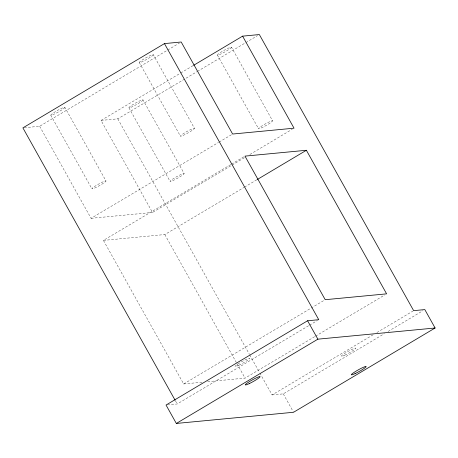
<?xml version="1.0" encoding="UTF-8"?>
<svg xmlns="http://www.w3.org/2000/svg" width="458" height="458" viewBox="0 0 458 458"><rect width="100%" height="100%" fill="white"/><g stroke="black" fill="none" stroke-linecap="round" stroke-linejoin="round"><path stroke-width="0.34" stroke-dasharray="2.29 1.72" d="M24.297 127.742L39.646 126.276L167.101 50.397M167.714 50.031L179.359 43.104M244.4 157.735L152.485 212.455L101.046 120.425L180.097 73.366M180.71 72.999L192.961 65.706M101.046 120.425L117.792 118.828L196.843 71.769M197.455 71.402L245.248 42.949M245.86 42.583L257.505 35.65M39.646 126.276L91.079 218.311L218.535 142.432M219.147 142.066L232.017 134.406M202.018 382.218L183.664 383.97L103.428 240.398L230.884 164.519M231.496 164.153L244.36 156.493M249.913 154.455L292.193 129.282M103.428 240.398L164.828 234.548L243.874 187.482M244.486 187.122L257.356 179.462M183.664 383.97L324.602 300.064M167.439 404.901L177.206 403.973L308.95 325.541M309.562 325.174L317.531 320.428M207.663 381.68L245.064 378.119L314.921 336.527M315.533 336.166L384.777 294.941M259.881 373.064L272.098 394.928L373.207 334.735M376.882 332.542L413.036 311.022M272.098 394.928L283.262 393.863L384.371 333.67M388.046 331.483L422.974 310.684M91.079 218.311L152.485 212.455M231.473 47.237A8.061 0.887 -29.2 0 1 221.174 53.844A8.061 0.887 -29.2 0 1 220.641 52.389A8.061 0.887 -29.2 0 1 231.473 47.237L272.619 120.866A8.061 0.887 -29.2 0 1 262.325 127.473A8.061 0.887 -29.2 0 1 261.787 126.013A8.061 0.887 -29.2 0 1 272.619 120.866M217.384 55.075L258.535 128.704M153.333 54.748A8.061 0.887 -29.2 0 1 142.644 61.475A8.061 0.887 -29.2 0 1 142.867 59.597A8.061 0.887 -29.2 0 1 153.333 54.748L194.478 128.372A8.061 0.887 -29.2 0 1 183.795 135.099A8.061 0.887 -29.2 0 1 184.019 133.221A8.061 0.887 -29.2 0 1 194.478 128.372M139.232 62.465L180.383 136.089M143.005 99.907A8.061 0.887 -29.2 0 1 132.706 106.514A8.061 0.887 -29.2 0 1 132.173 105.059A8.061 0.887 -29.2 0 1 143.005 99.907L184.15 173.53A8.061 0.887 -29.2 0 1 173.857 180.137A8.061 0.887 -29.2 0 1 173.319 178.683A8.061 0.887 -29.2 0 1 184.15 173.53M128.916 107.745L170.067 181.368M283.262 393.863L293.206 411.656M117.792 118.828L249.41 354.326M249.759 354.95L259.531 372.44M164.828 234.548L236.694 363.137M237.044 363.761L245.064 378.119M64.859 107.355A8.061 0.887 -29.2 0 1 54.559 113.962A8.061 0.887 -29.2 0 1 54.027 112.508A8.061 0.887 -29.2 0 1 64.859 107.355L106.004 180.984A8.061 0.887 -29.2 0 1 95.705 187.585A8.061 0.887 -29.2 0 1 95.172 186.131A8.061 0.887 -29.2 0 1 106.004 180.984M50.769 115.193L91.921 188.822M175.46 400.847L177.206 403.973M238.973 365.198A8.484 0.933 -29.2 0 0 249.81 358.242A8.484 0.933 -29.2 0 0 238.412 363.663A8.484 0.933 -29.2 0 0 238.973 365.198M344.851 355.173A8.484 0.933 -29.2 0 0 355.877 348.16A8.484 0.933 -29.2 0 0 344.645 353.444A8.484 0.933 -29.2 0 0 344.851 355.173"/><path stroke-width="0.69" d="M193.574 65.339L242.597 36.153L294.03 128.188L232.63 134.039L181.196 42.004L164.451 43.602L22.9 127.874L175.111 400.223M257.356 179.462L306.379 150.276L386.615 293.847L325.214 299.698L244.973 156.126L306.379 150.276M164.451 43.602L318.757 319.701L307.593 320.766L166.042 405.038L176.33 423.444L293.549 412.269L435.1 327.997L424.812 309.591L413.648 310.656L259.343 34.556L242.597 36.153M176.33 423.444L317.881 339.172L435.1 327.997M307.593 320.766L317.881 339.172M355.139 373.579A8.484 0.933 -29.2 0 0 366.165 366.566A8.484 0.933 -29.2 0 0 354.927 371.85A8.484 0.933 -29.2 0 0 355.139 373.579M249.261 383.604A8.484 0.933 -29.2 0 0 260.098 376.648A8.484 0.933 -29.2 0 0 248.7 382.069A8.484 0.933 -29.2 0 0 249.261 383.604"/></g></svg>
